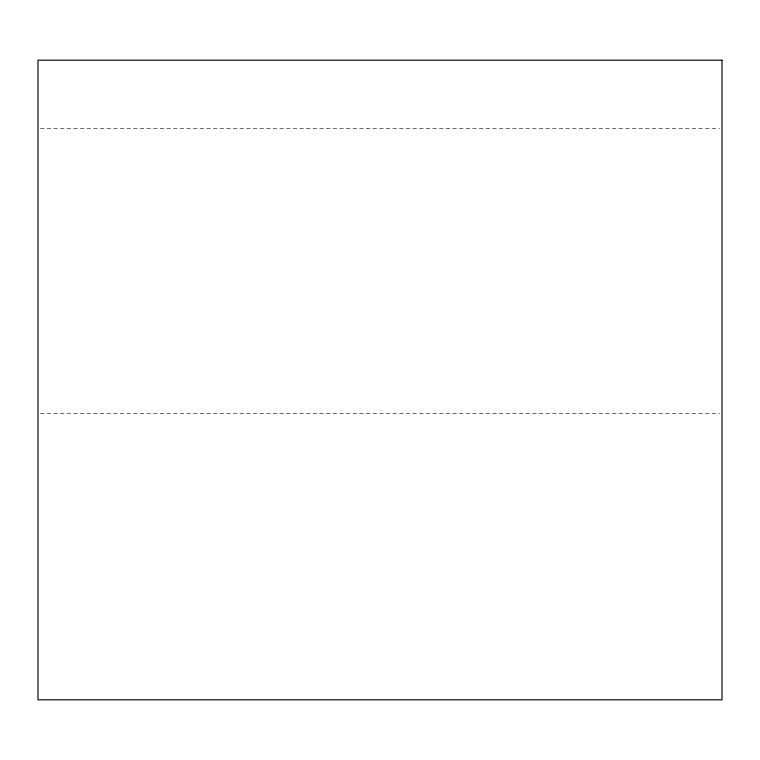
<?xml version="1.0" encoding="UTF-8"?>
<svg xmlns="http://www.w3.org/2000/svg" width="760" height="760" viewBox="0 0 760 760"><rect width="100%" height="100%" fill="white"/><g stroke="black" fill="none" stroke-linecap="round" stroke-linejoin="round"><path stroke-width="0.57" stroke-dasharray="3.8 2.85" d="M40.375 128.592L719.625 128.592M40.375 413.592L719.625 413.592"/><path stroke-width="1.14" d="M722 60.192L38 60.192L38 699.808L722 699.808L722 60.192"/></g></svg>
